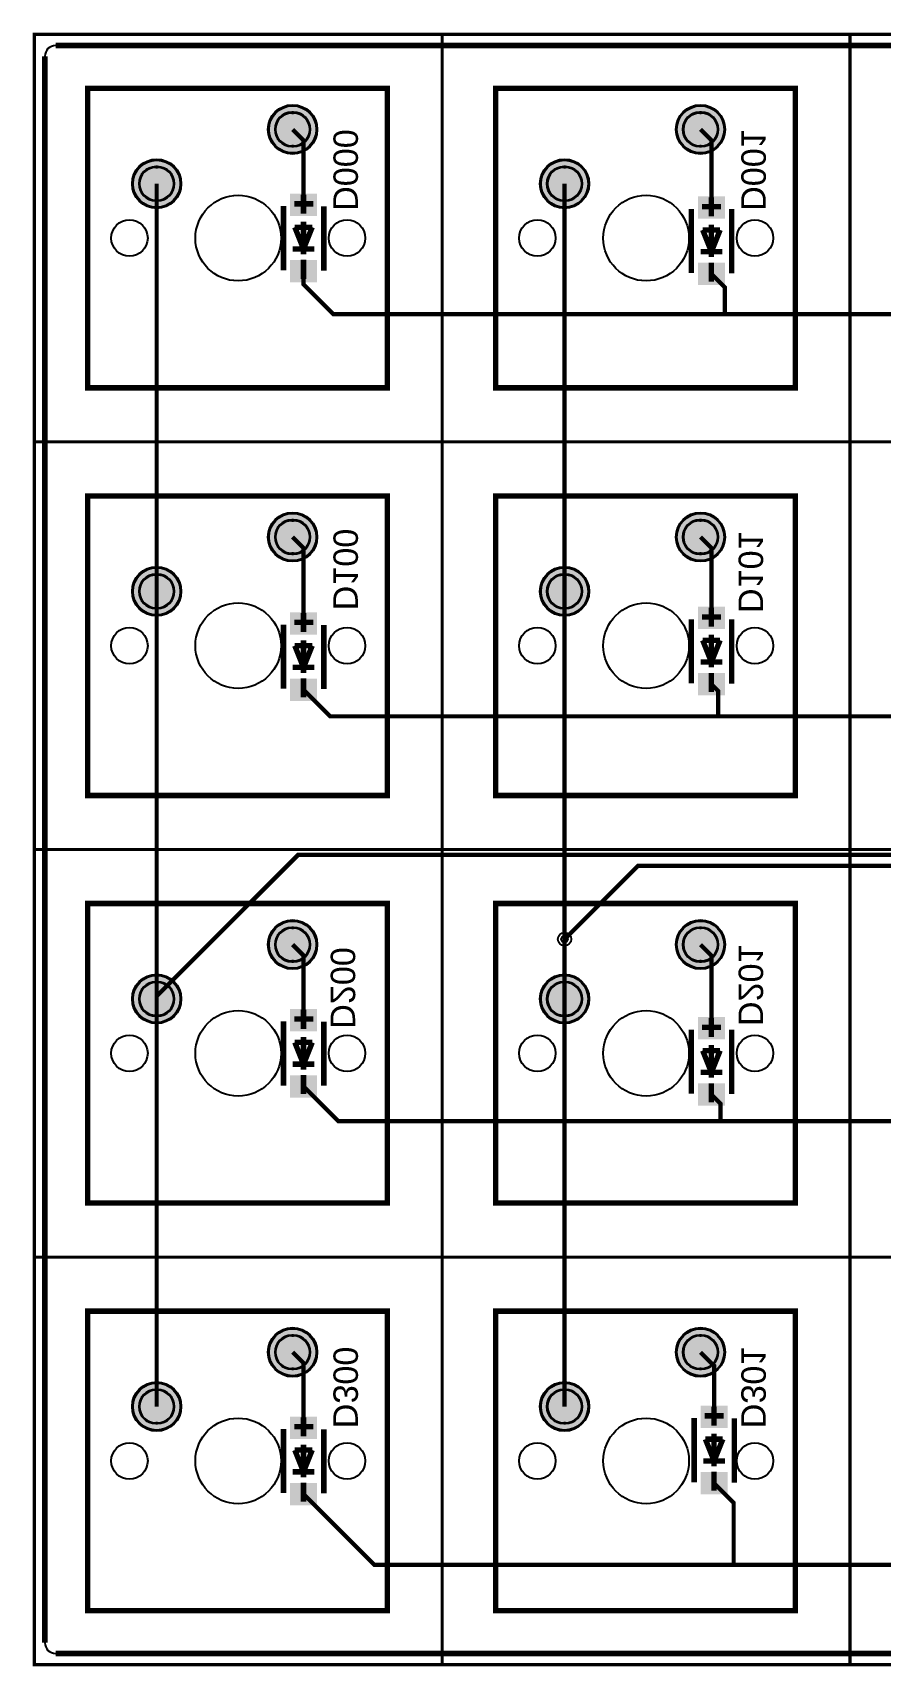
# Model space of a CAD drawing. Header units: millimetres. Extents: x 4 to 247, y 4 to 83.
# Drawn here: x 3.9 to 43.4, y 3.9 to 80.2 of the extents above; entities that cross this region are included whole.
import ezdxf

# ---------------------------------------------------------------- set-up
doc = ezdxf.new("R2010")
doc.units = ezdxf.units.MM
for name, color, linetype, true_color in [('BoardOutLine', 7, 'Continuous', 0xff00ff), ('BottomLayer', 7, 'Continuous', 0x0000ff), ('BottomPasteMaskLayer', 7, 'Continuous', 0x800000), ('BottomSilkLayer', 7, 'Continuous', 0x66cc33), ('BottomSolderMaskLayer', 7, 'Continuous', 0xaa00ff), ('Document', 7, 'Continuous', 0xffffff), ('Hole', 7, 'Continuous', 0x222222), ('Multi-Layer', 7, 'Continuous', 0xc0c0c0), ('TopLayer', 7, 'Continuous', 0xff0000), ('TopSilkLayer', 7, 'Continuous', 0xffcc00), ('TopSolderMaskLayer', 7, 'Continuous', 0x800080)]:
    doc.layers.add(name, color=color, linetype=linetype, true_color=true_color)
doc.styles.get("Standard").update_dxf_attribs({"font": 'arial.ttf'})

msp = doc.modelspace()

# ---------------------------------------------------------------- hatches: boundary and pattern name
at = {"layer": 'BottomLayer'}
for points in [[(17.11, 71.662), (17.11, 72.662), (15.91, 72.662), (15.91, 71.662)], [(36.16, 71.535), (36.16, 72.535), (34.96, 72.535), (34.96, 71.535)], [(17.11, 68.562), (17.11, 69.562), (15.91, 69.562), (15.91, 68.562)], [(36.16, 68.435), (36.16, 69.435), (34.96, 69.435), (34.96, 68.435)], [(17.11, 52.104), (17.11, 53.104), (15.91, 53.104), (15.91, 52.104)], [(36.16, 52.358), (36.16, 53.358), (34.96, 53.358), (34.96, 52.358)], [(17.11, 49.004), (17.11, 50.004), (15.91, 50.004), (15.91, 49.004)], [(36.16, 49.258), (36.16, 50.258), (34.96, 50.258), (34.96, 49.258)], [(17.11, 33.562), (17.11, 34.562), (15.91, 34.562), (15.91, 33.562)], [(36.16, 33.181), (36.16, 34.181), (34.96, 34.181), (34.96, 33.181)], [(17.11, 30.462), (17.11, 31.462), (15.91, 31.462), (15.91, 30.462)], [(36.16, 30.081), (36.16, 31.081), (34.96, 31.081), (34.96, 30.081)], [(17.11, 14.512), (17.11, 15.512), (15.91, 15.512), (15.91, 14.512)], [(36.287, 15.02), (36.287, 16.02), (35.087, 16.02), (35.087, 15.02)], [(17.11, 11.412), (17.11, 12.412), (15.91, 12.412), (15.91, 11.412)], [(36.287, 11.92), (36.287, 12.92), (35.087, 12.92), (35.087, 11.92)]]:
    msp.add_hatch(color=256, dxfattribs=at).paths.add_polyline_path(points)
at = {"layer": 'BottomPasteMaskLayer'}
for points in [[(17.11, 71.662), (17.11, 72.662), (15.91, 72.662), (15.91, 71.662)], [(36.16, 71.535), (36.16, 72.535), (34.96, 72.535), (34.96, 71.535)], [(17.11, 68.562), (17.11, 69.562), (15.91, 69.562), (15.91, 68.562)], [(36.16, 68.435), (36.16, 69.435), (34.96, 69.435), (34.96, 68.435)], [(17.11, 52.104), (17.11, 53.104), (15.91, 53.104), (15.91, 52.104)], [(36.16, 52.358), (36.16, 53.358), (34.96, 53.358), (34.96, 52.358)], [(17.11, 49.004), (17.11, 50.004), (15.91, 50.004), (15.91, 49.004)], [(36.16, 49.258), (36.16, 50.258), (34.96, 50.258), (34.96, 49.258)], [(17.11, 33.562), (17.11, 34.562), (15.91, 34.562), (15.91, 33.562)], [(36.16, 33.181), (36.16, 34.181), (34.96, 34.181), (34.96, 33.181)], [(17.11, 30.462), (17.11, 31.462), (15.91, 31.462), (15.91, 30.462)], [(36.16, 30.081), (36.16, 31.081), (34.96, 31.081), (34.96, 30.081)], [(17.11, 14.512), (17.11, 15.512), (15.91, 15.512), (15.91, 14.512)], [(36.287, 15.02), (36.287, 16.02), (35.087, 16.02), (35.087, 15.02)], [(17.11, 11.412), (17.11, 12.412), (15.91, 12.412), (15.91, 11.412)], [(36.287, 11.92), (36.287, 12.92), (35.087, 12.92), (35.087, 11.92)]]:
    msp.add_hatch(color=256, dxfattribs=at).paths.add_polyline_path(points)
at = {"layer": 'BottomSolderMaskLayer'}
for points in [[(14.851, 75.692, 1), (17.153, 75.692, 1)], [(33.901, 75.692, 1), (36.203, 75.692, 1)], [(8.501, 73.152, 1), (10.803, 73.152, 1)], [(27.551, 73.152, 1), (29.853, 73.152, 1)], [(17.141, 71.641), (17.141, 72.683), (15.88, 72.683), (15.88, 71.641)], [(36.191, 71.514), (36.191, 72.556), (34.93, 72.556), (34.93, 71.514)], [(17.141, 68.541), (17.141, 69.583), (15.88, 69.583), (15.88, 68.541)], [(36.191, 68.414), (36.191, 69.456), (34.93, 69.456), (34.93, 68.414)], [(14.851, 56.642, 1), (17.153, 56.642, 1)], [(33.901, 56.642, 1), (36.203, 56.642, 1)], [(8.501, 54.102, 1), (10.803, 54.102, 1)], [(27.551, 54.102, 1), (29.853, 54.102, 1)], [(17.141, 52.083), (17.141, 53.125), (15.88, 53.125), (15.88, 52.083)], [(36.191, 52.337), (36.191, 53.379), (34.93, 53.379), (34.93, 52.337)], [(17.141, 48.983), (17.141, 50.025), (15.88, 50.025), (15.88, 48.983)], [(36.191, 49.237), (36.191, 50.279), (34.93, 50.279), (34.93, 49.237)], [(14.851, 37.592, 1), (17.153, 37.592, 1)], [(33.901, 37.592, 1), (36.203, 37.592, 1)], [(8.501, 35.052, 1), (10.803, 35.052, 1)], [(27.551, 35.052, 1), (29.853, 35.052, 1)], [(17.141, 33.541), (17.141, 34.583), (15.88, 34.583), (15.88, 33.541)], [(36.191, 33.16), (36.191, 34.202), (34.93, 34.202), (34.93, 33.16)], [(17.141, 30.441), (17.141, 31.483), (15.88, 31.483), (15.88, 30.441)], [(36.191, 30.06), (36.191, 31.102), (34.93, 31.102), (34.93, 30.06)], [(14.851, 18.542, 1), (17.153, 18.542, 1)], [(33.901, 18.542, 1), (36.203, 18.542, 1)], [(8.501, 16.002, 1), (10.803, 16.002, 1)], [(27.551, 16.002, 1), (29.853, 16.002, 1)], [(36.318, 14.999), (36.318, 16.041), (35.057, 16.041), (35.057, 14.999)], [(17.141, 14.491), (17.141, 15.533), (15.88, 15.533), (15.88, 14.491)], [(17.141, 11.391), (17.141, 12.433), (15.88, 12.433), (15.88, 11.391)], [(36.318, 11.899), (36.318, 12.941), (35.057, 12.941), (35.057, 11.899)]]:
    msp.add_hatch(color=256, dxfattribs=at).paths.add_polyline_path(points)
at = {"layer": 'Document'}
for points in [[(16.637, 71.755), (16.637, 72.644), (16.383, 72.644), (16.383, 71.755)], [(16.074, 72.084), (16.963, 72.084), (16.963, 72.338), (16.074, 72.338)], [(35.124, 71.957), (36.013, 71.957), (36.013, 72.211), (35.124, 72.211)], [(35.687, 71.628), (35.687, 72.517), (35.433, 72.517), (35.433, 71.628)], [(16.637, 68.707), (16.637, 69.596), (16.383, 69.596), (16.383, 68.707)], [(35.687, 68.58), (35.687, 69.469), (35.433, 69.469), (35.433, 68.58)], [(16.074, 52.525), (16.963, 52.525), (16.963, 52.779), (16.074, 52.779)], [(16.637, 52.197), (16.637, 53.086), (16.383, 53.086), (16.383, 52.197)], [(35.124, 52.779), (36.013, 52.779), (36.013, 53.033), (35.124, 53.033)], [(35.687, 52.451), (35.687, 53.34), (35.433, 53.34), (35.433, 52.451)], [(16.637, 49.149), (16.637, 50.038), (16.383, 50.038), (16.383, 49.149)], [(35.687, 49.403), (35.687, 50.292), (35.433, 50.292), (35.433, 49.403)], [(16.637, 33.655), (16.637, 34.544), (16.383, 34.544), (16.383, 33.655)], [(16.074, 33.983), (16.963, 33.983), (16.963, 34.237), (16.074, 34.237)], [(35.124, 33.602), (36.013, 33.602), (36.013, 33.856), (35.124, 33.856)], [(35.687, 33.274), (35.687, 34.163), (35.433, 34.163), (35.433, 33.274)], [(16.637, 30.607), (16.637, 31.496), (16.383, 31.496), (16.383, 30.607)], [(35.687, 30.226), (35.687, 31.115), (35.433, 31.115), (35.433, 30.226)], [(16.637, 14.605), (16.637, 15.494), (16.383, 15.494), (16.383, 14.605)], [(35.251, 15.441), (36.14, 15.441), (36.14, 15.695), (35.251, 15.695)], [(35.814, 15.113), (35.814, 16.002), (35.56, 16.002), (35.56, 15.113)], [(16.074, 14.933), (16.963, 14.933), (16.963, 15.187), (16.074, 15.187)], [(16.637, 11.557), (16.637, 12.446), (16.383, 12.446), (16.383, 11.557)], [(35.814, 12.065), (35.814, 12.954), (35.56, 12.954), (35.56, 12.065)]]:
    msp.add_hatch(color=256, dxfattribs=at).paths.add_polyline_path(points)
at = {"layer": 'Multi-Layer'}
for points in [[(14.902, 75.692, 1), (17.102, 75.692, 1)], [(33.952, 75.692, 1), (36.152, 75.692, 1)], [(8.552, 73.152, 1), (10.752, 73.152, 1)], [(27.602, 73.152, 1), (29.802, 73.152, 1)], [(14.902, 56.642, 1), (17.102, 56.642, 1)], [(33.952, 56.642, 1), (36.152, 56.642, 1)], [(8.552, 54.102, 1), (10.752, 54.102, 1)], [(27.602, 54.102, 1), (29.802, 54.102, 1)], [(14.902, 37.592, 1), (17.102, 37.592, 1)], [(33.952, 37.592, 1), (36.152, 37.592, 1)], [(8.552, 35.052, 1), (10.752, 35.052, 1)], [(27.602, 35.052, 1), (29.802, 35.052, 1)], [(14.902, 18.542, 1), (17.102, 18.542, 1)], [(33.952, 18.542, 1), (36.152, 18.542, 1)], [(8.552, 16.002, 1), (10.752, 16.002, 1)], [(27.602, 16.002, 1), (29.802, 16.002, 1)]]:
    msp.add_hatch(color=256, dxfattribs=at).paths.add_polyline_path(points)
at = {"layer": 'TopSolderMaskLayer'}
for points in [[(14.851, 75.692, 1), (17.153, 75.692, 1)], [(33.901, 75.692, 1), (36.203, 75.692, 1)], [(8.501, 73.152, 1), (10.803, 73.152, 1)], [(27.551, 73.152, 1), (29.853, 73.152, 1)], [(14.851, 56.642, 1), (17.153, 56.642, 1)], [(33.901, 56.642, 1), (36.203, 56.642, 1)], [(8.501, 54.102, 1), (10.803, 54.102, 1)], [(27.551, 54.102, 1), (29.853, 54.102, 1)], [(14.851, 37.592, 1), (17.153, 37.592, 1)], [(33.901, 37.592, 1), (36.203, 37.592, 1)], [(8.501, 35.052, 1), (10.803, 35.052, 1)], [(27.551, 35.052, 1), (29.853, 35.052, 1)], [(14.851, 18.542, 1), (17.153, 18.542, 1)], [(33.901, 18.542, 1), (36.203, 18.542, 1)], [(8.501, 16.002, 1), (10.803, 16.002, 1)], [(27.551, 16.002, 1), (29.853, 16.002, 1)]]:
    msp.add_hatch(color=256, dxfattribs=at).paths.add_polyline_path(points)

# ---------------------------------------------------------------- linework, layer by layer
at = {"layer": 'BoardOutLine', "const_width": 0.254}
for points in [[(245.768, 79.612), (4.93, 79.612)], [(4.43, 79.112), (4.43, 4.962)], [(4.93, 4.462), (245.768, 4.462)]]:
    msp.add_lwpolyline(points, dxfattribs=at)
at = {"layer": 'BoardOutLine'}
for centre, start, end in [((4.93, 79.112), 90, 180), ((4.93, 4.962), 180, 270)]:
    msp.add_arc(centre, 0.5, start, end, dxfattribs=at)
at = {"layer": 'BottomLayer', "const_width": 0.2}
for points in [[(16.002, 75.692), (16.51, 75.184), (16.51, 72.162)], [(35.052, 75.692), (35.56, 75.184), (35.56, 72.035)], [(16.51, 69.062), (16.51, 68.453), (17.907, 67.056), (91.085, 67.056), (92.71, 68.681)], [(35.56, 68.935), (36.184, 68.311), (36.184, 67.056)], [(16.002, 56.642), (16.51, 56.134), (16.51, 52.604)], [(35.052, 56.642), (35.56, 56.134), (35.56, 52.858)], [(16.51, 49.504), (17.754, 48.26), (91.313, 48.26), (92.71, 49.657), (92.71, 50.139)], [(35.56, 49.758), (35.879, 49.439), (35.879, 48.26)], [(121.671, 38.555), (118.418, 38.555), (118.11, 38.862), (111.252, 38.862), (110.109, 40.005), (99.822, 40.005), (98.044, 41.783), (16.256, 41.783), (9.652, 35.179), (9.652, 35.052)], [(121.671, 38.153), (118.311, 38.153), (117.983, 38.481), (111.125, 38.481), (109.982, 39.624), (99.568, 39.624), (98.044, 41.148), (53.721, 41.148), (53.594, 41.275), (32.131, 41.275), (28.702, 37.846)], [(16.002, 37.592), (16.51, 37.084), (16.51, 34.062)], [(35.052, 37.592), (35.56, 37.084), (35.56, 33.681)], [(16.51, 30.962), (18.135, 29.337), (91.059, 29.337), (92.303, 30.581), (92.71, 30.581)], [(35.56, 30.581), (35.989, 30.153), (35.989, 29.337)], [(16.002, 18.542), (16.51, 18.034), (16.51, 15.012)], [(35.052, 18.542), (35.687, 17.907), (35.687, 15.52)], [(35.687, 12.42), (36.599, 11.508), (36.599, 8.61)], [(16.51, 11.912), (19.812, 8.61), (73.533, 8.61)]]:
    msp.add_lwpolyline(points, dxfattribs=at)
at = {"layer": 'BottomSilkLayer', "const_width": 0.254}
for points in [[(15.577, 69.105), (15.577, 72.105)], [(17.457, 69.092), (17.457, 72.092)], [(34.627, 68.978), (34.627, 71.978)], [(36.507, 68.965), (36.507, 71.965)], [(16.104, 71.12), (16.51, 70.104)], [(16.916, 71.12), (16.104, 71.12)], [(16.51, 69.85), (16.51, 71.374)], [(16.51, 70.104), (16.916, 71.12)], [(35.154, 70.993), (35.56, 69.977)], [(35.966, 70.993), (35.154, 70.993)], [(35.56, 69.723), (35.56, 71.247)], [(35.56, 69.977), (35.966, 70.993)], [(17.018, 70.104), (16.002, 70.104)], [(36.068, 69.977), (35.052, 69.977)], [(34.627, 49.801), (34.627, 52.801)], [(36.507, 49.788), (36.507, 52.788)], [(15.577, 49.547), (15.577, 52.547)], [(16.51, 50.292), (16.51, 51.816)], [(17.457, 49.534), (17.457, 52.534)], [(35.154, 51.816), (35.56, 50.8)], [(35.966, 51.816), (35.154, 51.816)], [(35.56, 50.546), (35.56, 52.07)], [(35.56, 50.8), (35.966, 51.816)], [(16.104, 51.562), (16.51, 50.546)], [(16.916, 51.562), (16.104, 51.562)], [(16.51, 50.546), (16.916, 51.562)], [(17.018, 50.546), (16.002, 50.546)], [(36.068, 50.8), (35.052, 50.8)], [(15.577, 31.005), (15.577, 34.005)], [(17.457, 30.992), (17.457, 33.992)], [(34.627, 30.624), (34.627, 33.624)], [(36.507, 30.611), (36.507, 33.611)], [(16.104, 33.02), (16.51, 32.004)], [(16.916, 33.02), (16.104, 33.02)], [(16.51, 31.75), (16.51, 33.274)], [(16.51, 32.004), (16.916, 33.02)], [(35.56, 31.369), (35.56, 32.893)], [(17.018, 32.004), (16.002, 32.004)], [(35.154, 32.639), (35.56, 31.623)], [(35.966, 32.639), (35.154, 32.639)], [(35.56, 31.623), (35.966, 32.639)], [(36.068, 31.623), (35.052, 31.623)], [(34.754, 12.463), (34.754, 15.463)], [(36.634, 12.45), (36.634, 15.45)], [(15.577, 11.955), (15.577, 14.955)], [(17.457, 11.942), (17.457, 14.942)], [(35.281, 14.478), (35.687, 13.462)], [(36.093, 14.478), (35.281, 14.478)], [(35.687, 13.208), (35.687, 14.732)], [(35.687, 13.462), (36.093, 14.478)], [(16.104, 13.97), (16.51, 12.954)], [(16.916, 13.97), (16.104, 13.97)], [(16.51, 12.7), (16.51, 14.224)], [(16.51, 12.954), (16.916, 13.97)], [(17.018, 12.954), (16.002, 12.954)], [(36.195, 13.462), (35.179, 13.462)]]:
    msp.add_lwpolyline(points, dxfattribs=at)
at = {"layer": 'BottomSolderMaskLayer'}
for points in [[(15.962, 76.49), (16.042, 76.49)], [(35.012, 76.49), (35.092, 76.49)], [(15.962, 74.894), (16.042, 74.894)], [(35.012, 74.894), (35.092, 74.894)], [(9.612, 73.95), (9.692, 73.95)], [(28.662, 73.95), (28.742, 73.95)], [(9.612, 72.354), (9.692, 72.354)], [(28.662, 72.354), (28.742, 72.354)], [(15.962, 57.44), (16.042, 57.44)], [(35.012, 57.44), (35.092, 57.44)], [(15.962, 55.844), (16.042, 55.844)], [(35.012, 55.844), (35.092, 55.844)], [(9.612, 54.9), (9.692, 54.9)], [(28.662, 54.9), (28.742, 54.9)], [(9.612, 53.304), (9.692, 53.304)], [(28.662, 53.304), (28.742, 53.304)], [(15.962, 38.39), (16.042, 38.39)], [(35.012, 38.39), (35.092, 38.39)], [(15.962, 36.794), (16.042, 36.794)], [(35.012, 36.794), (35.092, 36.794)], [(9.612, 35.85), (9.692, 35.85)], [(28.662, 35.85), (28.742, 35.85)], [(9.612, 34.254), (9.692, 34.254)], [(28.662, 34.254), (28.742, 34.254)], [(15.962, 19.34), (16.042, 19.34)], [(35.012, 19.34), (35.092, 19.34)], [(15.962, 17.744), (16.042, 17.744)], [(35.012, 17.744), (35.092, 17.744)], [(9.612, 16.8), (9.692, 16.8)], [(28.662, 16.8), (28.742, 16.8)], [(9.612, 15.204), (9.692, 15.204)], [(28.662, 15.204), (28.742, 15.204)]]:
    msp.add_lwpolyline(points, close=True, dxfattribs=at)
for centre in [(16.002, 75.692), (35.052, 75.692), (9.652, 73.152), (28.702, 73.152), (16.002, 56.642), (35.052, 56.642), (9.652, 54.102), (28.702, 54.102), (16.002, 37.592), (35.052, 37.592), (9.652, 35.052), (28.702, 35.052), (16.002, 18.542), (35.052, 18.542), (9.652, 16.002), (28.702, 16.002)]:
    msp.add_circle(centre, 1.151, dxfattribs=at)
for centre, start, end in [((15.962, 75.692), 450, 270), ((16.042, 75.692), 270, 450), ((35.012, 75.692), 450, 270), ((35.092, 75.692), 270, 450), ((9.612, 73.152), 450, 270), ((9.692, 73.152), 270, 450), ((28.662, 73.152), 450, 270), ((28.742, 73.152), 270, 450), ((15.962, 56.642), 450, 270), ((16.042, 56.642), 270, 450), ((35.012, 56.642), 450, 270), ((35.092, 56.642), 270, 450), ((9.612, 54.102), 450, 270), ((9.692, 54.102), 270, 450), ((28.662, 54.102), 450, 270), ((28.742, 54.102), 270, 450), ((15.962, 37.592), 450, 270), ((16.042, 37.592), 270, 450), ((35.012, 37.592), 450, 270), ((35.092, 37.592), 270, 450), ((9.612, 35.052), 450, 270), ((9.692, 35.052), 270, 450), ((28.662, 35.052), 450, 270), ((28.742, 35.052), 270, 450), ((15.962, 18.542), 450, 270), ((16.042, 18.542), 270, 450), ((35.012, 18.542), 450, 270), ((35.092, 18.542), 270, 450), ((9.612, 16.002), 450, 270), ((9.692, 16.002), 270, 450), ((28.662, 16.002), 450, 270), ((28.742, 16.002), 270, 450)]:
    msp.add_arc(centre, 0.798, start, end, dxfattribs=at)
at = {"layer": 'Document', "const_width": 0.15}
for points in [[(3.937, 80.137), (22.987, 80.137), (22.987, 61.087), (3.937, 61.087), (3.937, 80.137)], [(22.987, 80.137), (42.037, 80.137), (42.037, 61.087), (22.987, 61.087), (22.987, 80.137)], [(42.037, 80.137), (61.087, 80.137), (61.087, 61.087), (42.037, 61.087), (42.037, 80.137)], [(3.937, 61.087), (22.987, 61.087), (22.987, 42.037), (3.937, 42.037), (3.937, 61.087)], [(22.987, 61.087), (42.037, 61.087), (42.037, 42.037), (22.987, 42.037), (22.987, 61.087)], [(42.037, 61.087), (61.087, 61.087), (61.087, 42.037), (42.037, 42.037), (42.037, 61.087)], [(3.937, 42.037), (22.987, 42.037), (22.987, 22.987), (3.937, 22.987), (3.937, 42.037)], [(22.987, 42.037), (42.037, 42.037), (42.037, 22.987), (22.987, 22.987), (22.987, 42.037)], [(42.037, 42.037), (61.087, 42.037), (61.087, 22.987), (42.037, 22.987), (42.037, 42.037)], [(3.937, 22.987), (22.987, 22.987), (22.987, 3.937), (3.937, 3.937), (3.937, 22.987)], [(22.987, 22.987), (42.037, 22.987), (42.037, 3.937), (22.987, 3.937), (22.987, 22.987)], [(42.037, 22.987), (61.087, 22.987), (61.087, 3.937), (42.037, 3.937), (42.037, 22.987)]]:
    msp.add_lwpolyline(points, close=True, dxfattribs=at)
for points in [[(8.462, 77.612), (6.462, 77.612), (6.462, 75.612)], [(18.462, 77.612), (20.462, 77.612), (20.462, 75.612)], [(27.512, 77.612), (25.512, 77.612), (25.512, 75.612)], [(37.512, 77.612), (39.512, 77.612), (39.512, 75.612)], [(6.462, 65.612), (6.462, 63.612), (8.462, 63.612)], [(18.462, 63.612), (20.462, 63.612), (20.462, 65.612)], [(25.512, 65.612), (25.512, 63.612), (27.512, 63.612)], [(37.512, 63.612), (39.512, 63.612), (39.512, 65.612)], [(8.462, 58.562), (6.462, 58.562), (6.462, 56.562)], [(18.462, 58.562), (20.462, 58.562), (20.462, 56.562)], [(27.512, 58.562), (25.512, 58.562), (25.512, 56.562)], [(37.512, 58.562), (39.512, 58.562), (39.512, 56.562)], [(6.462, 46.562), (6.462, 44.562), (8.462, 44.562)], [(18.462, 44.562), (20.462, 44.562), (20.462, 46.562)], [(25.512, 46.562), (25.512, 44.562), (27.512, 44.562)], [(37.512, 44.562), (39.512, 44.562), (39.512, 46.562)], [(8.462, 39.512), (6.462, 39.512), (6.462, 37.512)], [(18.462, 39.512), (20.462, 39.512), (20.462, 37.512)], [(27.512, 39.512), (25.512, 39.512), (25.512, 37.512)], [(37.512, 39.512), (39.512, 39.512), (39.512, 37.512)], [(6.462, 27.512), (6.462, 25.512), (8.462, 25.512)], [(18.462, 25.512), (20.462, 25.512), (20.462, 27.512)], [(25.512, 27.512), (25.512, 25.512), (27.512, 25.512)], [(37.512, 25.512), (39.512, 25.512), (39.512, 27.512)], [(8.462, 20.462), (6.462, 20.462), (6.462, 18.462)], [(18.462, 20.462), (20.462, 20.462), (20.462, 18.462)], [(27.512, 20.462), (25.512, 20.462), (25.512, 18.462)], [(37.512, 20.462), (39.512, 20.462), (39.512, 18.462)], [(6.462, 8.462), (6.462, 6.462), (8.462, 6.462)], [(18.462, 6.462), (20.462, 6.462), (20.462, 8.462)], [(25.512, 8.462), (25.512, 6.462), (27.512, 6.462)], [(37.512, 6.462), (39.512, 6.462), (39.512, 8.462)]]:
    msp.add_lwpolyline(points, dxfattribs=at)
at = {"layer": 'Hole'}
msp.add_circle((28.702, 37.846), 0.155, dxfattribs=at)
at = {"layer": 'Multi-Layer'}
for points in [[(15.964, 76.455), (16.04, 76.455)], [(35.014, 76.455), (35.09, 76.455)], [(15.964, 74.93), (16.04, 74.93)], [(35.014, 74.93), (35.09, 74.93)], [(9.614, 73.915), (9.69, 73.915)], [(28.664, 73.915), (28.74, 73.915)], [(9.614, 72.39), (9.69, 72.39)], [(28.664, 72.39), (28.74, 72.39)], [(15.964, 57.405), (16.04, 57.405)], [(35.014, 57.405), (35.09, 57.405)], [(15.964, 55.88), (16.04, 55.88)], [(35.014, 55.88), (35.09, 55.88)], [(9.614, 54.865), (9.69, 54.865)], [(28.664, 54.865), (28.74, 54.865)], [(9.614, 53.34), (9.69, 53.34)], [(28.664, 53.34), (28.74, 53.34)], [(15.964, 38.355), (16.04, 38.355)], [(35.014, 38.355), (35.09, 38.355)], [(15.964, 36.83), (16.04, 36.83)], [(35.014, 36.83), (35.09, 36.83)], [(9.614, 35.815), (9.69, 35.815)], [(28.664, 35.815), (28.74, 35.815)], [(9.614, 34.29), (9.69, 34.29)], [(28.664, 34.29), (28.74, 34.29)], [(15.964, 19.305), (16.04, 19.305)], [(35.014, 19.305), (35.09, 19.305)], [(15.964, 17.78), (16.04, 17.78)], [(35.014, 17.78), (35.09, 17.78)], [(9.614, 16.765), (9.69, 16.765)], [(28.664, 16.765), (28.74, 16.765)], [(9.614, 15.24), (9.69, 15.24)], [(28.664, 15.24), (28.74, 15.24)]]:
    msp.add_lwpolyline(points, close=True, dxfattribs=at)
for centre, radius in [((16.002, 75.692), 1.1), ((35.052, 75.692), 1.1), ((9.652, 73.152), 1.1), ((28.702, 73.152), 1.1), ((13.462, 70.612), 2), ((32.512, 70.612), 2), ((8.382, 70.612), 0.851), ((18.542, 70.612), 0.851), ((27.432, 70.612), 0.851), ((37.592, 70.612), 0.851), ((16.002, 56.642), 1.1), ((35.052, 56.642), 1.1), ((9.652, 54.102), 1.1), ((28.702, 54.102), 1.1), ((13.462, 51.562), 2), ((32.512, 51.562), 2), ((8.382, 51.562), 0.851), ((18.542, 51.562), 0.851), ((27.432, 51.562), 0.851), ((37.592, 51.562), 0.851), ((16.002, 37.592), 1.1), ((35.052, 37.592), 1.1), ((28.702, 37.846), 0.31), ((9.652, 35.052), 1.1), ((28.702, 35.052), 1.1), ((13.462, 32.512), 2), ((32.512, 32.512), 2), ((8.382, 32.512), 0.851), ((18.542, 32.512), 0.851), ((27.432, 32.512), 0.851), ((37.592, 32.512), 0.851), ((16.002, 18.542), 1.1), ((35.052, 18.542), 1.1), ((9.652, 16.002), 1.1), ((28.702, 16.002), 1.1), ((13.462, 13.462), 2), ((32.512, 13.462), 2), ((8.382, 13.462), 0.851), ((18.542, 13.462), 0.851), ((27.432, 13.462), 0.851), ((37.592, 13.462), 0.851)]:
    msp.add_circle(centre, radius, dxfattribs=at)
for centre, start, end in [((15.964, 75.692), 450, 270), ((16.04, 75.692), 270, 450), ((35.014, 75.692), 450, 270), ((35.09, 75.692), 270, 450), ((9.614, 73.152), 450, 270), ((9.69, 73.152), 270, 450), ((28.664, 73.152), 450, 270), ((28.74, 73.152), 270, 450), ((15.964, 56.642), 450, 270), ((16.04, 56.642), 270, 450), ((35.014, 56.642), 450, 270), ((35.09, 56.642), 270, 450), ((9.614, 54.102), 450, 270), ((9.69, 54.102), 270, 450), ((28.664, 54.102), 450, 270), ((28.74, 54.102), 270, 450), ((15.964, 37.592), 450, 270), ((16.04, 37.592), 270, 450), ((35.014, 37.592), 450, 270), ((35.09, 37.592), 270, 450), ((9.614, 35.052), 450, 270), ((9.69, 35.052), 270, 450), ((28.664, 35.052), 450, 270), ((28.74, 35.052), 270, 450), ((15.964, 18.542), 450, 270), ((16.04, 18.542), 270, 450), ((35.014, 18.542), 450, 270), ((35.09, 18.542), 270, 450), ((9.614, 16.002), 450, 270), ((9.69, 16.002), 270, 450), ((28.664, 16.002), 450, 270), ((28.74, 16.002), 270, 450)]:
    msp.add_arc(centre, 0.763, start, end, dxfattribs=at)
at = {"layer": 'TopLayer', "const_width": 0.2}
for points in [[(9.652, 73.152), (9.652, 54.102)], [(28.702, 73.152), (28.702, 54.102)], [(9.652, 54.102), (9.652, 35.052)], [(28.702, 54.102), (28.702, 35.052)], [(9.652, 35.052), (9.652, 16.002)], [(28.702, 35.052), (28.702, 16.002)]]:
    msp.add_lwpolyline(points, dxfattribs=at)
at = {"layer": 'TopSilkLayer', "const_width": 0.254}
for points in [[(20.43, 63.612), (6.43, 63.612), (6.43, 77.612), (20.43, 77.612), (20.43, 63.612)], [(25.48, 63.612), (25.48, 77.612), (39.48, 77.612), (39.48, 63.612), (25.48, 63.612)], [(6.43, 58.562), (20.43, 58.562), (20.43, 44.562), (6.43, 44.562), (6.43, 58.562)], [(39.48, 58.562), (39.48, 44.562), (25.48, 44.562), (25.48, 58.562), (39.48, 58.562)], [(20.43, 39.512), (20.43, 25.512), (6.43, 25.512), (6.43, 39.512), (20.43, 39.512)], [(25.48, 39.512), (39.48, 39.512), (39.48, 25.512), (25.48, 25.512), (25.48, 39.512)], [(6.43, 6.462), (6.43, 20.462), (20.43, 20.462), (20.43, 6.462), (6.43, 6.462)], [(25.48, 20.462), (39.48, 20.462), (39.48, 6.462), (25.48, 6.462), (25.48, 20.462)]]:
    msp.add_lwpolyline(points, close=True, dxfattribs=at)
at = {"layer": 'TopSolderMaskLayer'}
for points in [[(15.962, 76.49), (16.042, 76.49)], [(35.012, 76.49), (35.092, 76.49)], [(15.962, 74.894), (16.042, 74.894)], [(35.012, 74.894), (35.092, 74.894)], [(9.612, 73.95), (9.692, 73.95)], [(28.662, 73.95), (28.742, 73.95)], [(9.612, 72.354), (9.692, 72.354)], [(28.662, 72.354), (28.742, 72.354)], [(15.962, 57.44), (16.042, 57.44)], [(35.012, 57.44), (35.092, 57.44)], [(15.962, 55.844), (16.042, 55.844)], [(35.012, 55.844), (35.092, 55.844)], [(9.612, 54.9), (9.692, 54.9)], [(28.662, 54.9), (28.742, 54.9)], [(9.612, 53.304), (9.692, 53.304)], [(28.662, 53.304), (28.742, 53.304)], [(15.962, 38.39), (16.042, 38.39)], [(35.012, 38.39), (35.092, 38.39)], [(15.962, 36.794), (16.042, 36.794)], [(35.012, 36.794), (35.092, 36.794)], [(9.612, 35.85), (9.692, 35.85)], [(28.662, 35.85), (28.742, 35.85)], [(9.612, 34.254), (9.692, 34.254)], [(28.662, 34.254), (28.742, 34.254)], [(15.962, 19.34), (16.042, 19.34)], [(35.012, 19.34), (35.092, 19.34)], [(15.962, 17.744), (16.042, 17.744)], [(35.012, 17.744), (35.092, 17.744)], [(9.612, 16.8), (9.692, 16.8)], [(28.662, 16.8), (28.742, 16.8)], [(9.612, 15.204), (9.692, 15.204)], [(28.662, 15.204), (28.742, 15.204)]]:
    msp.add_lwpolyline(points, close=True, dxfattribs=at)
for centre in [(16.002, 75.692), (35.052, 75.692), (9.652, 73.152), (28.702, 73.152), (16.002, 56.642), (35.052, 56.642), (9.652, 54.102), (28.702, 54.102), (16.002, 37.592), (35.052, 37.592), (9.652, 35.052), (28.702, 35.052), (16.002, 18.542), (35.052, 18.542), (9.652, 16.002), (28.702, 16.002)]:
    msp.add_circle(centre, 1.151, dxfattribs=at)
for centre, start, end in [((15.962, 75.692), 450, 270), ((16.042, 75.692), 270, 450), ((35.012, 75.692), 450, 270), ((35.092, 75.692), 270, 450), ((9.612, 73.152), 450, 270), ((9.692, 73.152), 270, 450), ((28.662, 73.152), 450, 270), ((28.742, 73.152), 270, 450), ((15.962, 56.642), 450, 270), ((16.042, 56.642), 270, 450), ((35.012, 56.642), 450, 270), ((35.092, 56.642), 270, 450), ((9.612, 54.102), 450, 270), ((9.692, 54.102), 270, 450), ((28.662, 54.102), 450, 270), ((28.742, 54.102), 270, 450), ((15.962, 37.592), 450, 270), ((16.042, 37.592), 270, 450), ((35.012, 37.592), 450, 270), ((35.092, 37.592), 270, 450), ((9.612, 35.052), 450, 270), ((9.692, 35.052), 270, 450), ((28.662, 35.052), 450, 270), ((28.742, 35.052), 270, 450), ((15.962, 18.542), 450, 270), ((16.042, 18.542), 270, 450), ((35.012, 18.542), 450, 270), ((35.092, 18.542), 270, 450), ((9.612, 16.002), 450, 270), ((9.692, 16.002), 270, 450), ((28.662, 16.002), 450, 270), ((28.742, 16.002), 270, 450)]:
    msp.add_arc(centre, 0.798, start, end, dxfattribs=at)

# ---------------------------------------------------------------- texts
at = {"layer": 'BottomSilkLayer', "text_generation_flag": 2}
for s, p in [('D000', (17.907, 71.882)), ('D001', (36.957, 71.882)), ('D100', (17.907, 53.213)), ('D101', (36.83, 53.086)), ('D201', (36.83, 33.782)), ('D200', (17.78, 33.655)), ('D300', (17.907, 14.986)), ('D301', (36.957, 14.986))]:
    msp.add_text(s, height=1.143, rotation=270, dxfattribs=at).set_placement(p)

doc.saveas('drawing.dxf')
